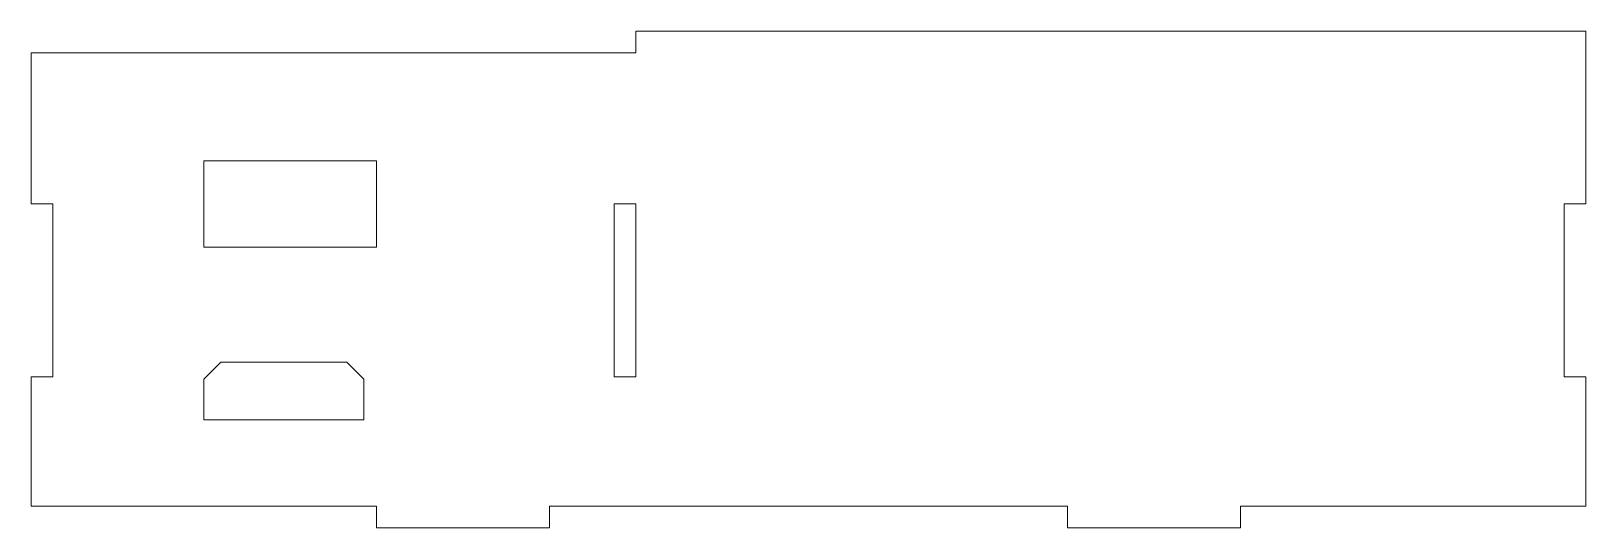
# Model space of a CAD drawing. Header units: millimetres. Extents: x -114 to 114, y -38 to 35.
import ezdxf

# ---------------------------------------------------------------- set-up
doc = ezdxf.new("R2010")
doc.units = ezdxf.units.MM

msp = doc.modelspace()

# ---------------------------------------------------------------- linework, layer by layer
at = {"color": 7, "linetype": 'Continuous', "lineweight": 15}
for p, q in [((-25.4, 31.75), (-25.4, 34.925)), ((114.3, 34.925), (-25.4, 34.925)), ((114.3, 9.525), (114.3, 34.925)), ((-114.3, 31.75), (-114.3, 9.525)), ((-114.3, 31.75), (-25.4, 31.75)), ((-63.5, 15.875), (-88.9, 15.875)), ((-88.9, 15.875), (-88.9, 3.175)), ((-63.5, 3.175), (-63.5, 15.875)), ((-114.3, 9.525), (-111.125, 9.525)), ((-111.125, 9.525), (-111.125, -15.875)), ((-25.4, 9.525), (-28.575, 9.525)), ((-28.575, 9.525), (-28.575, -15.875)), ((-25.4, -15.875), (-25.4, 9.525)), ((111.125, 9.525), (114.3, 9.525)), ((111.125, -15.875), (111.125, 9.525)), ((-88.9, 3.175), (-63.5, 3.175)), ((-114.3, -15.875), (-114.3, -34.925)), ((-111.125, -15.875), (-114.3, -15.875)), ((-86.4, -13.725), (-88.9, -16.225)), ((-67.9, -13.725), (-86.4, -13.725)), ((-65.4, -16.225), (-67.9, -13.725)), ((-28.575, -15.875), (-25.4, -15.875)), ((114.3, -15.875), (111.125, -15.875)), ((114.3, -34.925), (114.3, -15.875)), ((-88.9, -16.225), (-88.9, -22.225)), ((-65.4, -22.225), (-65.4, -16.225)), ((-88.9, -22.225), (-65.4, -22.225)), ((-114.3, -34.925), (-63.5, -34.925)), ((-63.5, -34.925), (-63.5, -38.1)), ((-38.1, -34.925), (38.1, -34.925)), ((-38.1, -38.1), (-38.1, -34.925)), ((38.1, -34.925), (38.1, -38.1)), ((63.5, -34.925), (114.3, -34.925)), ((63.5, -38.1), (63.5, -34.925)), ((-63.5, -38.1), (-38.1, -38.1)), ((38.1, -38.1), (63.5, -38.1))]:
    msp.add_line(p, q, dxfattribs=at)

doc.saveas('drawing.dxf')
